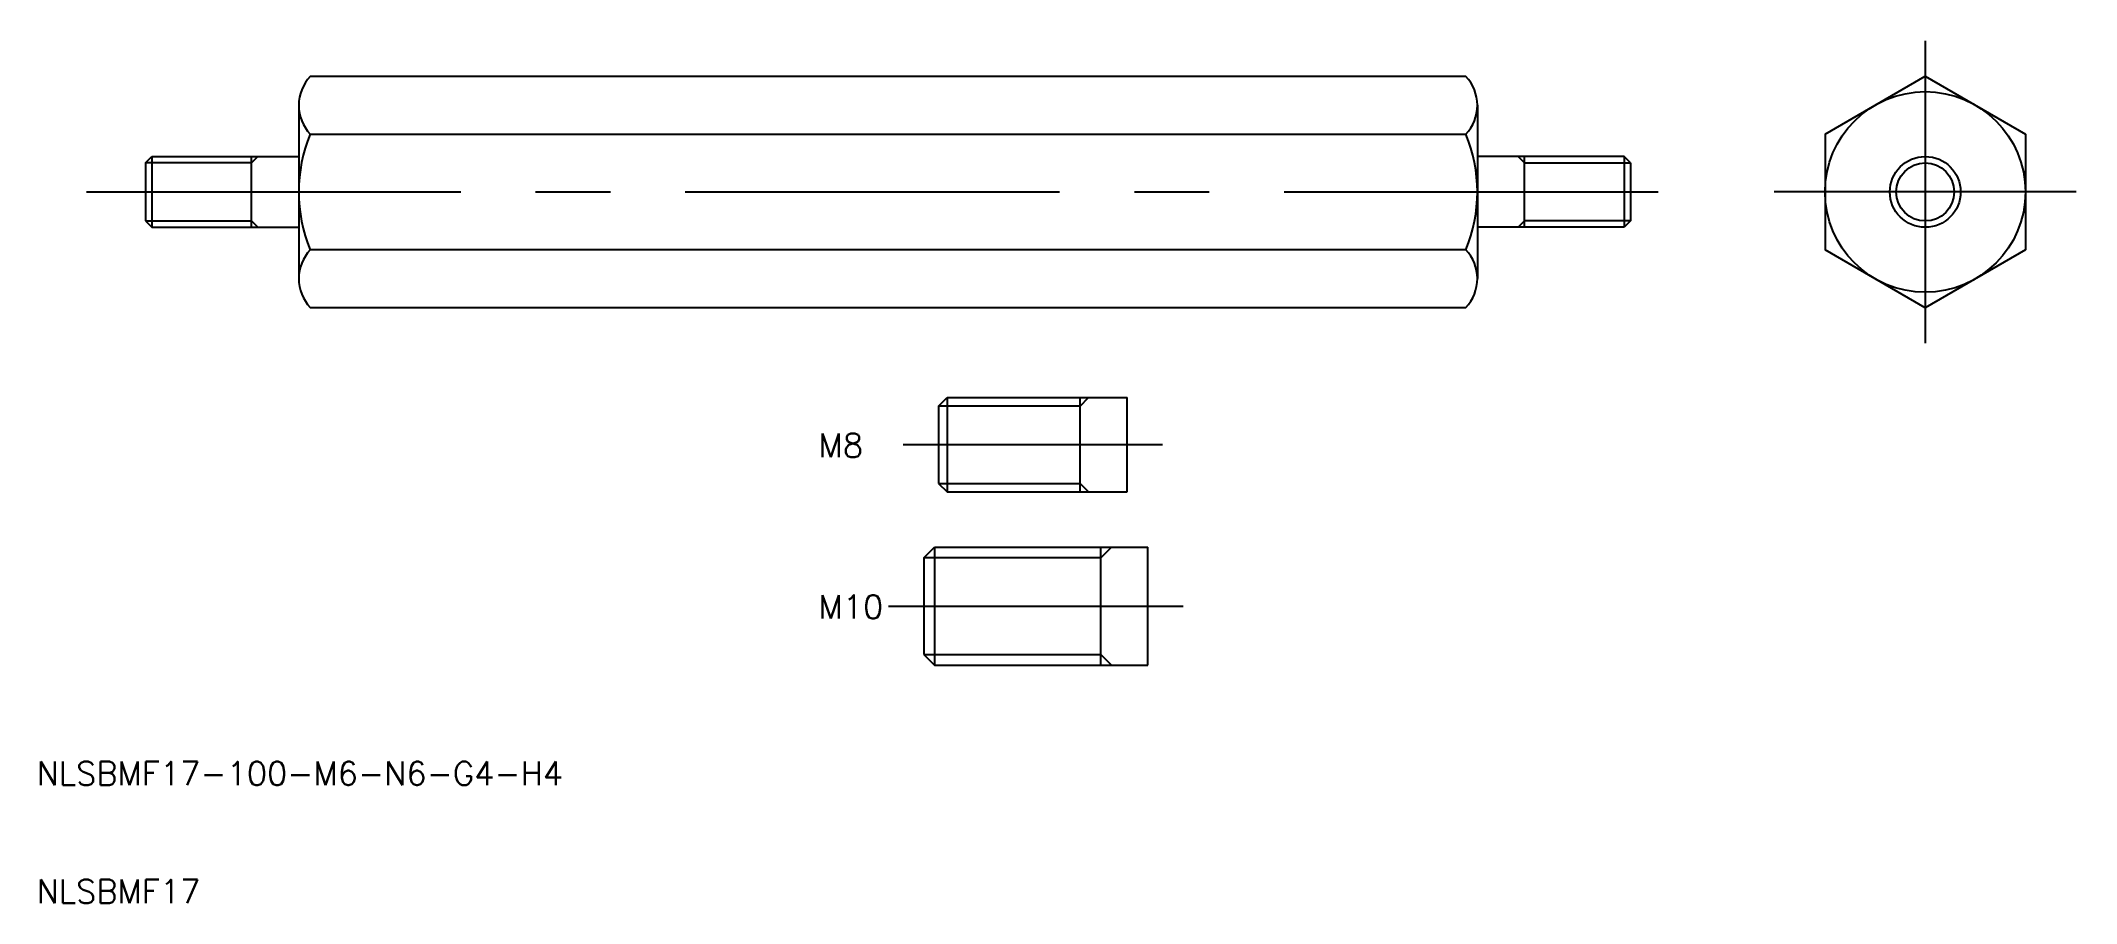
# Model space of a CAD drawing. Extents: x -32 to 141, y -10 to 63.
import ezdxf

# ---------------------------------------------------------------- set-up
doc = ezdxf.new("R2010")
doc.units = 0
doc.linetypes.add('CENTER', pattern=[50.8, 31.75, -6.35, 6.35, -6.35])
doc.layers.get('0').update_dxf_attribs({"linetype": 'CONTINUOUS'})
doc.layers.add('CENTER', color=1, linetype='CENTER')
doc.styles.get("Standard").update_dxf_attribs({"font": 'txt.shx', "bigfont": 'extfont.shx'})

msp = doc.modelspace()

# ---------------------------------------------------------------- linework, layer by layer
at = {"color": 7, "linetype": 'CONTINUOUS'}
for p, q in [((-9.02, 59.8), (89.02, 59.8)), ((119.5, 54.91), (128, 59.81)), ((128, 59.81), (136.5, 54.91)), ((-10, 57.35), (-10, 53)), ((90, 57.35), (90, 53)), ((-9.02, 54.91), (89.02, 54.91)), ((119.5, 54.91), (119.5, 45.09)), ((136.5, 54.91), (136.5, 45.09)), ((-23, 52.46), (-22.46, 53)), ((-23, 52.46), (-23, 47.54)), ((-22.46, 53), (-10, 53)), ((-22.46, 53), (-22.46, 47)), ((-14, 47), (-14, 53)), ((-10, 53), (-10, 47)), ((90, 53), (90, 47)), ((102.46, 53), (90, 53)), ((94, 47), (94, 53)), ((103, 52.46), (102.46, 53)), ((102.46, 53), (102.46, 47)), ((103, 52.46), (103, 47.54)), ((-23, 47.54), (-22.46, 47)), ((-22.46, 47), (-10, 47)), ((-10, 47), (-10, 42.65)), ((90, 47), (90, 42.65)), ((102.46, 47), (90, 47)), ((103, 47.54), (102.46, 47)), ((89.02, 45.09), (-9.02, 45.09)), ((128, 40.19), (119.5, 45.09)), ((136.5, 45.09), (128, 40.19)), ((-9.02, 40.2), (89.02, 40.2)), ((44.29, 31.85), (45.02, 32.58)), ((44.29, 31.85), (44.29, 25.3)), ((45.02, 32.58), (45.02, 24.58)), ((45.02, 32.58), (60.29, 32.58)), ((56.29, 24.58), (56.29, 32.58)), ((60.29, 24.58), (60.29, 32.58)), ((44.29, 25.3), (45.02, 24.58)), ((45.02, 24.58), (60.29, 24.58)), ((43.05, 18.99), (43.95, 19.89)), ((43.95, 19.89), (62.05, 19.89)), ((43.95, 19.89), (43.95, 9.89)), ((58.05, 9.89), (58.05, 19.89)), ((62.05, 9.89), (62.05, 19.89)), ((43.05, 18.99), (43.05, 10.79)), ((43.05, 10.79), (43.95, 9.89)), ((43.95, 9.89), (62.05, 9.89))]:
    msp.add_line(p, q, dxfattribs=at)
at = {"color": 3, "linetype": 'CONTINUOUS'}
for p, q in [((-14, 52.46), (-23, 52.46)), ((-14, 52.46), (-13.46, 53)), ((94, 52.46), (93.46, 53)), ((94, 52.46), (103, 52.46)), ((-23, 47.54), (-14, 47.54)), ((-14, 47.54), (-13.46, 47)), ((94, 47.54), (93.46, 47)), ((103, 47.54), (94, 47.54)), ((56.29, 31.85), (44.29, 31.85)), ((56.29, 31.85), (57.02, 32.58)), ((44.29, 25.3), (56.29, 25.3)), ((56.29, 25.3), (57.02, 24.58)), ((58.05, 18.99), (58.95, 19.89)), ((58.05, 18.99), (43.05, 18.99)), ((43.05, 10.79), (58.05, 10.79)), ((58.05, 10.79), (58.95, 9.89))]:
    msp.add_line(p, q, dxfattribs=at)
at = {"color": 7, "linetype": 'CONTINUOUS'}
for radius in [8.5, 3]:
    msp.add_circle((128, 50), radius, dxfattribs=at)
at = {"color": 3, "linetype": 'CONTINUOUS'}
msp.add_circle((128, 50), 2.46, dxfattribs=at)
at = {"color": 7, "linetype": 'CONTINUOUS'}
for centre, radius, start, end in [((-6.46, 57.35), 3.54, 136.3368, 180), ((86.46, 57.35), 3.54, 0, 43.6632), ((-6.46, 57.35), 3.54, 180, 223.6632), ((86.46, 57.35), 3.54, 316.3368, 0), ((2.78, 50), 12.78, 157.4137, 202.5863), ((77.22, 50), 12.78, 337.4137, 22.5863), ((-6.46, 42.65), 3.54, 136.3368, 180), ((86.46, 42.65), 3.54, 0, 43.6632), ((-6.46, 42.65), 3.54, 180, 223.6632), ((86.46, 42.65), 3.54, 316.3368, 0)]:
    msp.add_arc(centre, radius, start, end, dxfattribs=at)
at = {"layer": 'CENTER', "color": 1, "linetype": 'CENTER'}
for p, q in [((128, 62.81), (128, 37.19)), ((-28, 50), (108, 50)), ((140.81, 50), (115.19, 50))]:
    msp.add_line(p, q, dxfattribs=at)
at = {"layer": 'CENTER'}
for p, q in [((41.29, 28.58), (63.29, 28.58)), ((40.05, 14.89), (65.05, 14.89))]:
    msp.add_line(p, q, dxfattribs=at)

# ---------------------------------------------------------------- texts
at = {"color": 7, "linetype": 'CONTINUOUS'}
for s, p in [('M8', (34.11, 27.52)), ('M10', (34.11, 13.83)), ('NLSBMF17-100-M6-N6-G4-H4', (-32.23, -0.29)), ('NLSBMF17', (-32.23, -10.29))]:
    msp.add_text(s, height=2, dxfattribs=at).set_placement(p)

doc.saveas('drawing.dxf')
